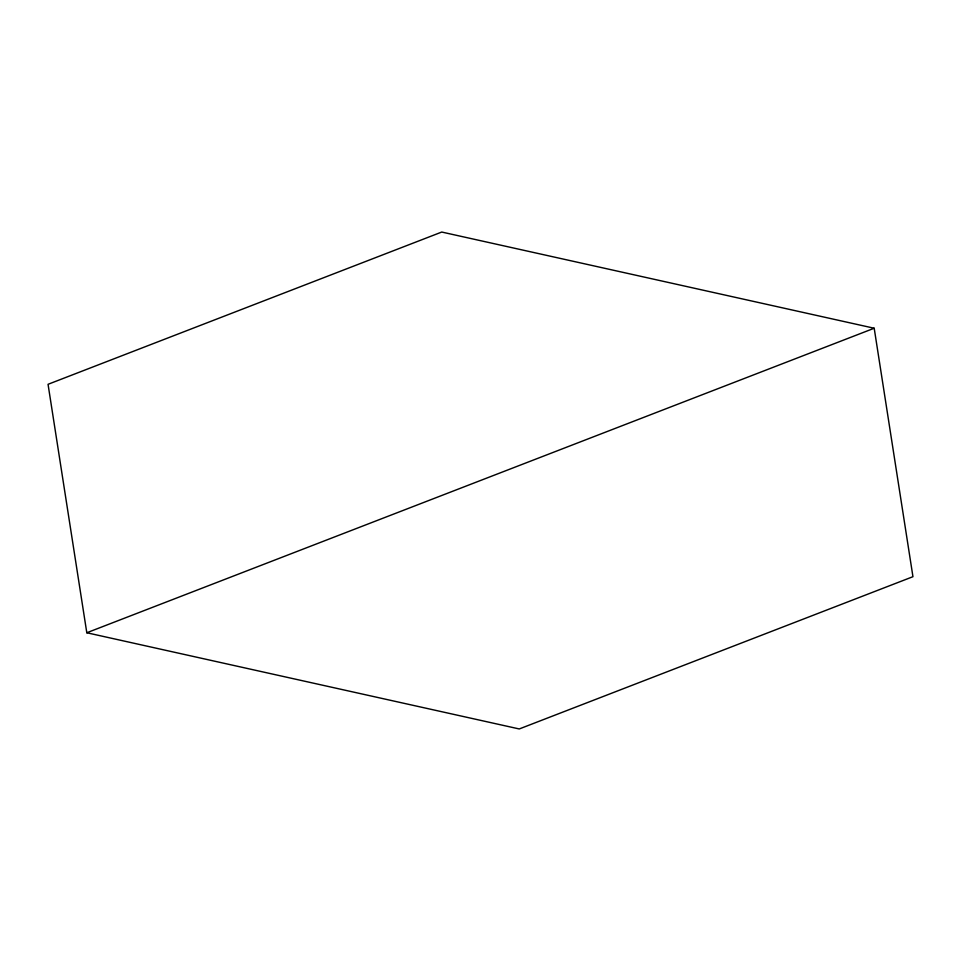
<?xml version="1.0" encoding="UTF-8"?>
<svg xmlns="http://www.w3.org/2000/svg" width="961" height="961" viewBox="0 0 961 961"><rect width="100%" height="100%" fill="white"/><g stroke="black" fill="none" stroke-linecap="round" stroke-linejoin="round"><path stroke-width="1.44" d="M86.802 632.758L874.198 328.242L912.95 576.696L519.252 728.955L86.802 632.758L48.05 384.304L441.748 232.045L874.198 328.242"/></g></svg>
